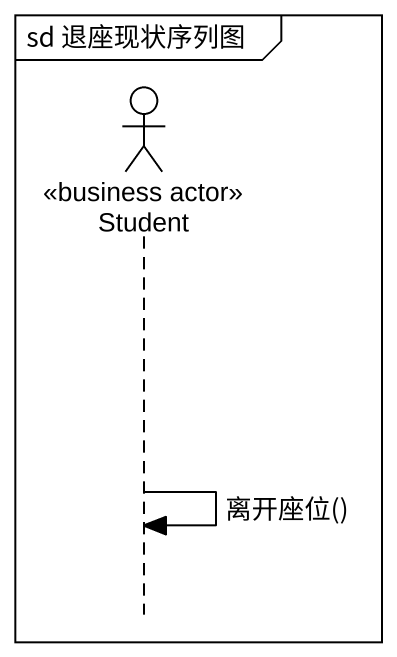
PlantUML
@startuml
mainframe sd 退座现状序列图
hide footbox
actor Student <<business actor>>

Student -> Student : 离开座位()
@enduml
